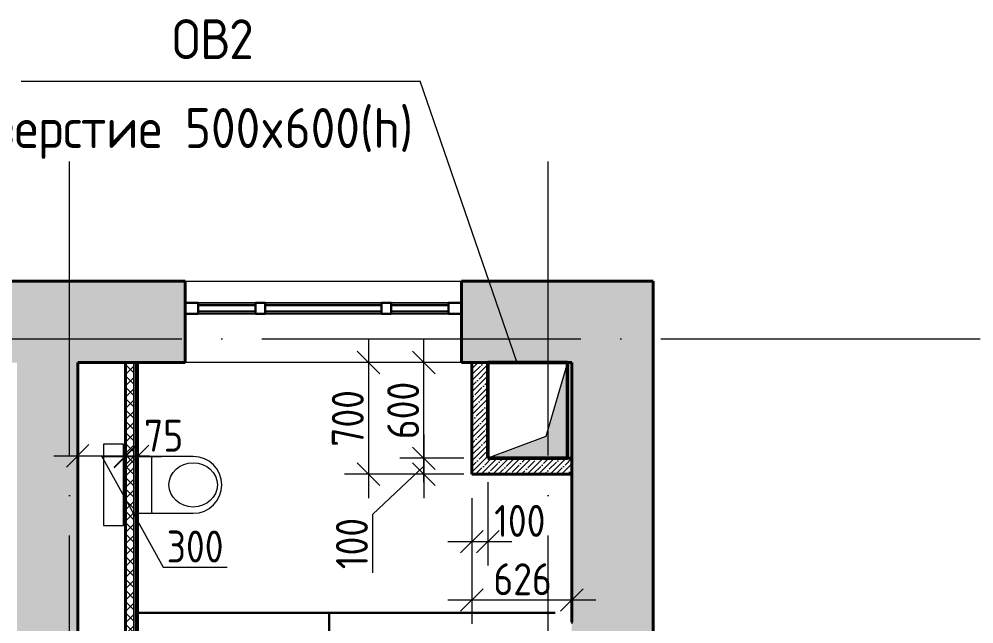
# Model space of a CAD drawing. Header units: millimetres. Extents: x 3050 to 430575, y -569542 to 36130.
# Drawn here: x 286814 to 292796, y -411851 to -408061 of the extents above; entities that cross this region are included whole.
import ezdxf

# ---------------------------------------------------------------- set-up
doc = ezdxf.new("R2010")
doc.units = ezdxf.units.MM
doc.linetypes.add('ADSK_Линия сетки', pattern=[25, 20, -2.5, 0, -2.5])
doc.linetypes.add('ADSK_Сверху', pattern=[4.5, 3, -1.5])
for name, color, linetype, lineweight in [('Витраж', 7, 'Continuous', 18), ('Марки', 7, 'Continuous', 20), ('Обобщенные модели', 7, 'Continuous', 18), ('Оси', 7, 'Continuous', 9), ('Панели витража', 7, 'Continuous', 18), ('Размеры', 7, 'Continuous', 9), ('Сантехника', 7, 'Continuous', 18), ('Стены внутренние', 7, 'Continuous', 18), ('Стены наружные', 7, 'Continuous', 18), ('Стены штриховка', 7, 'Continuous', 18), ('Узлы', 7, 'Continuous', 18)]:
    doc.layers.add(name, color=color, linetype=linetype, lineweight=lineweight)
doc.styles.add('GOST Common', font='GOST_Common.ttf', dxfattribs={"width": 0.9, "height": 200})
doc.styles.add('ISOCPEUR_1', font='isocpeur.ttf', dxfattribs={"width": 0.9, "height": 250})
doc.dimstyles.new('ADSK_Основной_2_мм_Округление_до_1_мм', dxfattribs={"dimscale": 304.8, "dimtxt": 201.142999, "dimasz": 0.463911, "dimexe": 0.492126, "dimexo": 0.492126, "dimgap": 0.098425, "dimtad": 1, "dimdec": 0, "dimdsep": 46, "dimtxsty": 'GOST Common', "dimblk1": 'OBLIQUE', "dimblk2": 'OBLIQUE', "dimsah": 1, "dimcen": 0.09, "dimdle": 0.492126, "dimazin": 2, "dimtfac": 1, "dimtdec": 4, "dimtix": 1, "dimtmove": 0, "dimatfit": 3, "dimfxl": 1, "dimtvp": 1, "dimtolj": 1, "dimtzin": 0, "dimlwd": 20, "dimlwe": 20, "dimarcsym": 2})
doc.dimstyles.new('ADSK_Основной_2_мм_Округление_до_1_мм_1', dxfattribs={"dimscale": 304.8, "dimtxt": 201.142999, "dimasz": 0.463911, "dimexe": 0.492126, "dimexo": 0.492126, "dimgap": 0.098425, "dimtad": 1, "dimdec": 0, "dimdsep": 46, "dimtxsty": 'GOST Common', "dimblk1": 'OBLIQUE', "dimblk2": 'OBLIQUE', "dimsah": 1, "dimcen": 0.09, "dimdle": 0.492126, "dimazin": 2, "dimtfac": 1, "dimtdec": 4, "dimtix": 1, "dimtmove": 1, "dimatfit": 3, "dimfxl": 1, "dimtvp": 1, "dimtolj": 1, "dimtzin": 0, "dimlwd": 20, "dimlwe": 20, "dimarcsym": 2})

# ---------------------------------------------------------------- blocks, each defined once
blk = doc.blocks.new('Прямоугольный импост - 70х20_60мм-1225109-04 План 4-го этажа маркировочный')
at = {"layer": 'Витраж', "color": 253, "linetype": 'ADSK_Сверху', "true_color": 0xaaaaaa}
for p, q in [((39704.5, 2434.5), (39704.5, 2364.5)), ((39784.5, 2434.5), (39704.5, 2434.5)), ((40174.5, 2434.5), (40144.5, 2434.5)), ((39784.5, 2364.5), (39704.5, 2364.5)), ((40174.5, 2364.5), (40144.5, 2364.5))]:
    blk.add_line(p, q, dxfattribs=at)
blk = doc.blocks.new('Прямоугольный импост - 70х20_60мм-1236811-04 План 4-го этажа маркировочный')
at = {"layer": 'Витраж', "color": 253, "linetype": 'ADSK_Сверху', "true_color": 0xaaaaaa}
for p, q in [((-80, 35), (0, 35)), ((0, 35), (0, -35)), ((0, -35), (-80, -35))]:
    blk.add_line(p, q, dxfattribs=at)
blk = doc.blocks.new('Прямоугольный импост - 70х20_60мм-1236812-04 План 4-го этажа маркировочный')
at = {"layer": 'Витраж', "color": 253, "linetype": 'ADSK_Сверху', "true_color": 0xaaaaaa}
for p, q in [((0, 35), (-80, 35)), ((0, -35), (0, 35)), ((-80, -35), (0, -35))]:
    blk.add_line(p, q, dxfattribs=at)
blk = doc.blocks.new('Прямоугольный импост - 70х20_60мм-V6-04 План 4-го этажа маркировочный')
at = {"layer": 'Витраж', "color": 253, "linetype": 'ADSK_Сверху', "true_color": 0xaaaaaa}
for p, q in [((8905.5, 20783.6), (8935.5, 20783.6)), ((9665.5, 20783.6), (9695.5, 20783.6)), ((8905.5, 20713.6), (8935.5, 20713.6)), ((9665.5, 20713.6), (9695.5, 20713.6))]:
    blk.add_line(p, q, dxfattribs=at)
blk = doc.blocks.new('Прямоугольный импост - 70х20_60мм-1225113-04 План 4-го этажа маркировочный')
at = {"layer": 'Витраж', "color": 253, "linetype": 'ADSK_Сверху', "true_color": 0xaaaaaa}
for p, q in [((41084.5, 2434.5), (41054.5, 2434.5)), ((41524.5, 2434.5), (41444.5, 2434.5)), ((41524.5, 2364.5), (41524.5, 2434.5)), ((41084.5, 2364.5), (41054.5, 2364.5)), ((41524.5, 2364.5), (41444.5, 2364.5))]:
    blk.add_line(p, q, dxfattribs=at)
blk = doc.blocks.new('Прямоугольный импост - 70х60мм-1236807-04 План 4-го этажа маркировочный')
at = {"layer": 'Витраж', "color": 253, "linetype": 'ADSK_Сверху', "true_color": 0xaaaaaa}
for p, q in [((-30, 35), (30, 35)), ((30, -35), (-30, -35))]:
    blk.add_line(p, q, dxfattribs=at)
blk = doc.blocks.new('Прямоугольный импост - 70х60мм-1225009-04 План 4-го этажа маркировочный')
at = {"layer": 'Витраж', "color": 253, "linetype": 'ADSK_Сверху', "true_color": 0xaaaaaa}
for p, q in [((41084.5, 2434.5), (41084.5, 2364.5)), ((41444.5, 2434.5), (41084.5, 2434.5)), ((41444.5, 2364.5), (41444.5, 2434.5)), ((41444.5, 2364.5), (41084.5, 2364.5))]:
    blk.add_line(p, q, dxfattribs=at)
blk = doc.blocks.new('Прямоугольный импост - 70х60мм-1464024-04 План 4-го этажа маркировочный')
at = {"layer": 'Витраж', "color": 253, "linetype": 'ADSK_Сверху', "true_color": 0xaaaaaa}
for p, q in [((8935.5, 20783.6), (8935.5, 20713.6)), ((8935.5, 20783.6), (9665.5, 20783.6)), ((9665.5, 20713.6), (9665.5, 20783.6)), ((8935.5, 20713.6), (9665.5, 20713.6))]:
    blk.add_line(p, q, dxfattribs=at)
blk = doc.blocks.new('Системная панель - _AR_Стекло_40мм_привязка по центру-V104-04 План 4-го этажа маркировочный')
at = {"layer": 'Панели витража', "lineweight": 30}
for p, q in [((180, 20), (-180, 20)), ((-180, 20), (-180, -20)), ((180, -20), (180, 20)), ((-180, -20), (180, -20))]:
    blk.add_line(p, q, dxfattribs=at)
blk = doc.blocks.new('Прямоугольный импост - 70х40_60мм-V69-04 План 4-го этажа маркировочный')
at = {"layer": 'Витраж'}
for p, q in [((-6143.8, 26502.2), (-6143.8, 26142.2)), ((-6073.8, 26502.2), (-6073.8, 26142.2))]:
    blk.add_line(p, q, dxfattribs=at)
blk = doc.blocks.new('Прямоугольный импост - 70х20_60мм-V105-04 План 4-го этажа маркировочный')
at = {"layer": 'Витраж', "lineweight": 30}
for p, q in [((-80, 35), (0, 35)), ((-80, -35), (-80, 35)), ((0, 35), (0, -35)), ((0, -35), (-80, -35))]:
    blk.add_line(p, q, dxfattribs=at)
blk = doc.blocks.new('Прямоугольный импост - 70х20_60мм-V106-04 План 4-го этажа маркировочный')
at = {"layer": 'Витраж', "lineweight": 30}
for p, q in [((0, 35), (-80, 35)), ((-80, 35), (-80, -35)), ((0, -35), (0, 35)), ((-80, -35), (0, -35))]:
    blk.add_line(p, q, dxfattribs=at)
blk = doc.blocks.new('Прямоугольный импост - 70х40_60мм-V81-04 План 4-го этажа маркировочный')
at = {"layer": 'Витраж'}
for p, q in [((3738.5, 34174.3), (3738.5, 34534.3)), ((3808.5, 34174.3), (3808.5, 34534.3))]:
    blk.add_line(p, q, dxfattribs=at)
blk = doc.blocks.new('Системная панель - _AR_Стекло_40мм_привязка по центру-V107-04 План 4-го этажа маркировочный')
at = {"layer": 'Панели витража', "lineweight": 30}
for p, q in [((365, 20), (-365, 20)), ((-365, 20), (-365, -20)), ((365, -20), (365, 20)), ((-365, -20), (365, -20))]:
    blk.add_line(p, q, dxfattribs=at)
blk = doc.blocks.new('Прямоугольный импост - 70х40_60мм-1464023-04 План 4-го этажа маркировочный')
at = {"layer": 'Витраж'}
for p, q in [((9665.5, 20783.6), (8935.5, 20783.6)), ((9665.5, 20713.6), (8935.5, 20713.6))]:
    blk.add_line(p, q, dxfattribs=at)
blk = doc.blocks.new('Прямоугольный импост - 70х60мм-V108-04 План 4-го этажа маркировочный')
at = {"layer": 'Витраж', "lineweight": 30}
for p, q in [((-30, 35), (30, 35)), ((-30, -35), (-30, 35)), ((30, 35), (30, -35)), ((30, -35), (-30, -35))]:
    blk.add_line(p, q, dxfattribs=at)
blk = doc.blocks.new('Туалет подвесной-Moderna R-Laufen - 000 White-1870147-04 План 4-го этажа маркировочный')
at = {"layer": 'Обобщенные модели'}
for p, q in [((-53, 409.3), (-53, 37.4)), ((303, 37.4), (303, 409.3)), ((-43.1, 147.8), (293.1, 147.8))]:
    blk.add_line(p, q, dxfattribs=at)
for centre, radius, start, end in [((125, 409.3), 178, 360, 180), ((-43.1, 157.7), 9.89, 180, 270), ((293.1, 157.7), 9.89, 270, 360), ((-43.1, 37.4), 9.89, 180, 270), ((293.1, 37.4), 9.89, 270, 360)]:
    blk.add_arc(centre, radius, start, end, dxfattribs=at)
blk.add_ellipse((125, 408.3), major_axis=(0, 151.6), ratio=0.916517, dxfattribs=at)
at = {"layer": 'Сантехника'}
for p, q in [((380, -27.5), (-130, -27.5)), ((-130, -27.5), (-130, -152.5)), ((380, -152.5), (380, -27.5)), ((-130, -152.5), (380, -152.5))]:
    blk.add_line(p, q, dxfattribs=at)
blk = doc.blocks.new('_Oblique')
at = {"color": 0, "linetype": 'ByBlock', "lineweight": -2}
blk.add_line((-0.5, -0.5), (0.5, 0.5), dxfattribs=at)
blk = doc.blocks.new('*D10115')
at = {"layer": 'Defpoints', "color": 0, "lineweight": 40, "transparency": 16777216}
for p in [(289350.5, -410213.3), (289710.9, -410213.3), (289710.9, -410813.3)]:
    blk.add_point(p, dxfattribs=at)
at = {"layer": 'Размеры', "color": 0, "lineweight": 20, "transparency": 16777216}
for p, q in [((289350.5, -410963.3), (289350.5, -410063.3)), ((289560.9, -410213.3), (289200.5, -410213.3)), ((289560.9, -410813.3), (289200.5, -410813.3))]:
    blk.add_line(p, q, dxfattribs=at)
at = {"layer": 'Размеры', "color": 0, "lineweight": 20, "transparency": 16777216, "xscale": 141.4, "yscale": 141.4, "zscale": 141.4}
for p, rotation in [((289350.5, -410213.3), 90), ((289350.5, -410813.3), 270)]:
    blk.add_blockref('_Oblique', p, dxfattribs=dict(at, rotation=rotation))
at = {"layer": 'Размеры', "color": 0, "lineweight": 20, "transparency": 16777216, "insert": (289220.5, -410513.3), "char_height": 200, "width": 560.473, "attachment_point": 5, "rotation": 90, "style": 'GOST Common'}
blk.add_mtext('\\A1;600', dxfattribs=at)
blk = doc.blocks.new('*D12307')
at = {"layer": 'Defpoints', "color": 0, "transparency": 16777216}
for p in [(287181.3, -410213.3), (287481.3, -410213.3), (287481.3, -410798.1)]:
    blk.add_point(p, dxfattribs=at)
at = {"layer": 'Размеры', "color": 0, "lineweight": 20, "transparency": 16777216}
for p, q in [((287181.3, -410363.3), (287181.3, -410948.1)), ((287481.3, -410363.3), (287481.3, -410948.1)), ((287031.3, -410798.1), (287631.3, -410798.1)), ((287331.3, -410798.1), (287715.9, -411496.1)), ((287715.9, -411496.1), (288117.9, -411496.1))]:
    blk.add_line(p, q, dxfattribs=at)
at = {"layer": 'Размеры', "color": 0, "lineweight": 20, "transparency": 16777216, "xscale": 141.4, "yscale": 141.4, "zscale": 141.4, "rotation": 180}
blk.add_blockref('_Oblique', (287181.3, -410798.1), dxfattribs=at)
at = {"layer": 'Размеры', "color": 0, "lineweight": 20, "transparency": 16777216, "xscale": 141.4, "yscale": 141.4, "zscale": 141.4}
blk.add_blockref('_Oblique', (287481.3, -410798.1), dxfattribs=at)
at = {"layer": 'Размеры', "color": 0, "transparency": 16777216, "insert": (287916.9, -411366.1), "char_height": 200, "attachment_point": 5, "style": 'GOST Common'}
blk.add_mtext('\\A1;300', dxfattribs=at)
blk = doc.blocks.new('*D12308')
at = {"layer": 'Defpoints', "color": 0, "transparency": 16777216}
for p in [(287481.3, -410213.3), (287556.3, -410213.3), (287556.3, -410801.7)]:
    blk.add_point(p, dxfattribs=at)
at = {"layer": 'Размеры', "color": 0, "lineweight": 20, "transparency": 16777216}
for p, q in [((287481.3, -410363.3), (287481.3, -410951.7)), ((287556.3, -410363.3), (287556.3, -410951.7)), ((287331.3, -410801.7), (287706.3, -410801.7))]:
    blk.add_line(p, q, dxfattribs=at)
at = {"layer": 'Размеры', "color": 0, "lineweight": 20, "transparency": 16777216, "xscale": 141.4, "yscale": 141.4, "zscale": 141.4, "rotation": 180}
blk.add_blockref('_Oblique', (287481.3, -410801.7), dxfattribs=at)
at = {"layer": 'Размеры', "color": 0, "lineweight": 20, "transparency": 16777216, "xscale": 141.4, "yscale": 141.4, "zscale": 141.4}
blk.add_blockref('_Oblique', (287556.3, -410801.7), dxfattribs=at)
at = {"layer": 'Размеры', "color": 0, "transparency": 16777216, "insert": (287719.8, -410671.7), "char_height": 200, "attachment_point": 5, "style": 'GOST Common'}
blk.add_mtext('\\A1;75', dxfattribs=at)
blk = doc.blocks.new('*D12309')
at = {"layer": 'Defpoints', "color": 0, "transparency": 16777216}
for p in [(289750.9, -410813.3), (289350.5, -410913.3), (289750.9, -410913.3)]:
    blk.add_point(p, dxfattribs=at)
at = {"layer": 'Размеры', "color": 0, "lineweight": 20, "transparency": 16777216}
for p, q in [((289350.5, -410663.3), (289350.5, -411063.3)), ((289600.9, -410813.3), (289200.5, -410813.3)), ((289350.5, -410863.3), (289029.3, -411164.4)), ((289600.9, -410913.3), (289200.5, -410913.3)), ((289029.3, -411164.4), (289029.3, -411530.4))]:
    blk.add_line(p, q, dxfattribs=at)
at = {"layer": 'Размеры', "color": 0, "lineweight": 20, "transparency": 16777216, "xscale": 141.4, "yscale": 141.4, "zscale": 141.4}
for p, rotation in [((289350.5, -410813.3), 90), ((289350.5, -410913.3), 270)]:
    blk.add_blockref('_Oblique', p, dxfattribs=dict(at, rotation=rotation))
at = {"layer": 'Размеры', "color": 0, "transparency": 16777216, "insert": (288899.3, -411347.4), "char_height": 200, "attachment_point": 5, "rotation": 90, "style": 'GOST Common'}
blk.add_mtext('\\A1;100', dxfattribs=at)
blk = doc.blocks.new('*D12310')
at = {"layer": 'Defpoints', "color": 0, "transparency": 16777216}
for p in [(289650.9, -410213.3), (289003.4, -410913.3), (289650.9, -410913.3)]:
    blk.add_point(p, dxfattribs=at)
at = {"layer": 'Размеры', "color": 0, "lineweight": 20, "transparency": 16777216}
for p, q in [((289003.4, -410063.3), (289003.4, -411063.3)), ((289500.9, -410213.3), (288853.4, -410213.3)), ((289500.9, -410913.3), (288853.4, -410913.3))]:
    blk.add_line(p, q, dxfattribs=at)
at = {"layer": 'Размеры', "color": 0, "lineweight": 20, "transparency": 16777216, "xscale": 141.4, "yscale": 141.4, "zscale": 141.4}
for p, rotation in [((289003.4, -410213.3), 90), ((289003.4, -410913.3), 270)]:
    blk.add_blockref('_Oblique', p, dxfattribs=dict(at, rotation=rotation))
at = {"layer": 'Размеры', "color": 0, "transparency": 16777216, "insert": (288873.4, -410563.3), "char_height": 200, "attachment_point": 5, "rotation": 90, "style": 'GOST Common'}
blk.add_mtext('\\A1;700', dxfattribs=at)
blk = doc.blocks.new('*D12311')
at = {"layer": 'Defpoints', "color": 0, "transparency": 16777216}
for p in [(289650.9, -410913.3), (290276.9, -410913.3), (290276.9, -411701)]:
    blk.add_point(p, dxfattribs=at)
at = {"layer": 'Размеры', "color": 0, "lineweight": 20, "transparency": 16777216}
for p, q in [((289650.9, -411063.3), (289650.9, -411851)), ((290276.9, -411063.3), (290276.9, -411851)), ((289500.9, -411701), (290426.9, -411701))]:
    blk.add_line(p, q, dxfattribs=at)
at = {"layer": 'Размеры', "color": 0, "lineweight": 20, "transparency": 16777216, "xscale": 141.4, "yscale": 141.4, "zscale": 141.4, "rotation": 180}
blk.add_blockref('_Oblique', (289650.9, -411701), dxfattribs=at)
at = {"layer": 'Размеры', "color": 0, "lineweight": 20, "transparency": 16777216, "xscale": 141.4, "yscale": 141.4, "zscale": 141.4}
blk.add_blockref('_Oblique', (290276.9, -411701), dxfattribs=at)
at = {"layer": 'Размеры', "color": 0, "transparency": 16777216, "insert": (289968.5, -411571), "char_height": 200, "attachment_point": 5, "style": 'GOST Common'}
blk.add_mtext('\\A1;626', dxfattribs=at)
blk = doc.blocks.new('*D12312')
at = {"layer": 'Defpoints', "color": 0, "transparency": 16777216}
for p in [(289750.9, -410813.3), (289650.9, -410913.3), (289750.9, -411335.5)]:
    blk.add_point(p, dxfattribs=at)
at = {"layer": 'Размеры', "color": 0, "lineweight": 20, "transparency": 16777216}
for p, q in [((289750.9, -410963.3), (289750.9, -411485.5)), ((289650.9, -411063.3), (289650.9, -411485.5)), ((289500.9, -411335.5), (289900.9, -411335.5))]:
    blk.add_line(p, q, dxfattribs=at)
at = {"layer": 'Размеры', "color": 0, "lineweight": 20, "transparency": 16777216, "xscale": 141.4, "yscale": 141.4, "zscale": 141.4, "rotation": 180}
blk.add_blockref('_Oblique', (289650.9, -411335.5), dxfattribs=at)
at = {"layer": 'Размеры', "color": 0, "lineweight": 20, "transparency": 16777216, "xscale": 141.4, "yscale": 141.4, "zscale": 141.4}
blk.add_blockref('_Oblique', (289750.9, -411335.5), dxfattribs=at)
at = {"layer": 'Размеры', "color": 0, "transparency": 16777216, "insert": (289951.2, -411205.5), "char_height": 200, "attachment_point": 5, "style": 'GOST Common'}
blk.add_mtext('\\A1;100', dxfattribs=at)

msp = doc.modelspace()

# ---------------------------------------------------------------- hatches: boundary and pattern name
at = {"layer": 'Стены внутренние', "true_color": 0xc0c0c0}
msp.add_hatch(color=9, dxfattribs=at).paths.add_polyline_path([(287165.72, -417838.08), (287181.35, -417838.08), (287181.35, -410213.29), (286801.35, -410213.29), (286801.35, -417662.37), (287151.67, -417661.03), (287152.42, -417838.08)])
at = {"layer": 'Стены внутренние', "lineweight": 9}
h = msp.add_hatch(dxfattribs=at)
h.set_pattern_fill('FP_5', color=256, style=0, pattern_type=2)
h.set_pattern_definition([(45, (279380.54, -430621.92), (-35.35534, 35.35534), []), (135, (279380.54, -430621.92), (-35.35534, -35.35534), [])])
h.paths.add_polyline_path([(287532.35, -415731.8), (287531.35, -410213.29), (287481.35, -410213.29), (287481.35, -415731.8)])
h = msp.add_hatch(dxfattribs=at)
h.set_pattern_fill('ANSI35', color=256, scale=8, style=0)
h.set_pattern_definition([(45, (287863.754, -422601.454), (-35.92102, 35.92102), []), (45, (287899.675, -422601.454), (-35.92102, 35.92102), [63.5, -12.7, 0, -12.7])])
h.paths.add_polyline_path([(289650.92, -410913.29), (289650.92, -410213.29), (289750.92, -410213.29), (289750.92, -410813.29), (290276.92, -410813.29), (290276.92, -410913.29)])
at = {"layer": 'Стены наружные', "true_color": 0xc0c0c0}
h = msp.add_hatch(color=9, dxfattribs=at)
h.paths.add_polyline_path([(286840.41, -410213.29), (287855.14, -410213.29), (287855.14, -409703.29), (285838.64, -409703.29), (285838.64, -410213.29), (286801.35, -410213.29)])
h.paths.add_polyline_path([(283363.1, -410213.29), (284108.64, -410213.29), (284108.64, -409703.29), (282853.1, -409703.29), (282853.1, -410209.46), (283168.5, -410211.29), (283168.5, -410213.29), (283309.68, -410213.29)])
h.paths.add_polyline_path([(290760.92, -410213.29), (290786.92, -410213.29), (290786.92, -409703.29), (289585.14, -409703.29), (289585.14, -410213.29), (290381.25, -410213.29)])
h = msp.add_hatch(color=9, dxfattribs=at)
h.paths.add_polyline_path([(290786.92, -417055.29), (290786.92, -416603.47), (290276.92, -416603.47), (290276.92, -417055.29), (290760.92, -417055.29)])
h.paths.add_polyline_path([(290276.92, -415753.47), (290786.92, -415753.47), (290786.92, -410213.29), (290276.92, -410213.29), (290276.92, -415013.15)])
at = {"layer": 'Узлы', "lineweight": 50, "true_color": 0xf26722}
msp.add_hatch(color=30, dxfattribs=at).paths.add_polyline_path([(290050.92, -410813.29), (290250.92, -410813.29), (290250.92, -410213.29), (290113.42, -410675.79), (289750.92, -410813.29)])

# ---------------------------------------------------------------- linework, layer by layer
at = {"color": 18, "lineweight": 30, "true_color": 0x000000}
msp.add_line((288756.35, -411781.8), (288756.35, -415731.8), dxfattribs=at)
msp.add_lwpolyline([(287556.35, -415731.8), (287556.35, -414631.8), (288756.35, -414631.8), (287556.35, -414631.8), (287556.35, -413681.8), (288756.35, -413681.8), (288756.35, -412731.8), (287556.35, -412731.8), (287556.35, -411781.8), (290171.86, -411781.8)], dxfattribs=at)
at = {"layer": 'Марки', "color": 30, "true_color": 0xf26722}
for p in [(286827.15, -408450.78), (289934.53, -410215.1)]:
    msp.add_line(p, (289327.15, -408450.78), dxfattribs=at)
at = {"layer": 'Обобщенные модели', "color": 30, "true_color": 0xf26722}
for p, q in [((290250.92, -410213.29), (289750.92, -410213.29)), ((289750.92, -410213.29), (289750.92, -410813.29))]:
    msp.add_line(p, q, dxfattribs=at)
at = {"layer": 'Оси', "linetype": 'ADSK_Линия сетки', "ltscale": 100}
for p, q in [((287129.52, -435797.51), (287129.52, -408953.12)), ((290129.52, -435797.51), (290129.52, -408953.12)), ((268333.38, -410065.13), (336561.32, -410065.13))]:
    msp.add_line(p, q, dxfattribs=at)
at = {"layer": 'Стены внутренние', "lineweight": 40}
for p, q in [((287181.35, -417648.08), (287181.35, -410213.29)), ((287504.95, -410213.29), (287449.95, -410213.29)), ((287481.35, -410213.29), (287481.35, -413282.33)), ((287481.35, -410213.29), (287481.35, -415731.8)), ((287556.35, -413254.33), (287556.35, -410213.29)), ((287556.35, -415731.8), (287556.35, -410213.29)), ((289769.95, -410213.29), (289621.95, -410213.29)), ((289769.95, -410213.29), (289621.95, -410213.29)), ((289650.92, -410913.29), (289650.92, -410213.29)), ((289750.92, -410813.29), (289750.92, -410213.29)), ((290276.92, -410813.29), (289750.92, -410813.29)), ((290276.92, -411013.6), (290276.92, -410865.6)), ((290276.92, -410913.29), (289650.92, -410913.29))]:
    msp.add_line(p, q, dxfattribs=at)
at = {"layer": 'Стены наружные', "lineweight": 40}
for p, q in [((287855.14, -409703.29), (285838.64, -409703.29)), ((287855.14, -410213.29), (287855.14, -409703.29)), ((290786.92, -409703.29), (289585.14, -409703.29)), ((289585.14, -409703.29), (289585.14, -410213.29)), ((290786.92, -415753.47), (290786.92, -409703.29)), ((287181.35, -410213.29), (287449.95, -410213.29)), ((287504.95, -410213.29), (287855.14, -410213.29)), ((289585.14, -410213.29), (289621.95, -410213.29)), ((289769.95, -410213.29), (290276.92, -410213.29)), ((289769.95, -410213.29), (290250.92, -410213.29)), ((290276.92, -410213.29), (290276.92, -410865.6)), ((290276.92, -411013.6), (290276.92, -411839.08))]:
    msp.add_line(p, q, dxfattribs=at)
at = {"layer": 'Стены наружные'}
for p, q in [((287855.14, -409703.29), (289585.14, -409703.29)), ((289585.14, -410213.29), (287855.14, -410213.29))]:
    msp.add_line(p, q, dxfattribs=at)
at = {"layer": 'Стены штриховка'}
for p, q in [((287532.35, -415731.8), (287532.35, -410213.29)), ((287544.35, -415731.8), (287544.35, -410213.29))]:
    msp.add_line(p, q, dxfattribs=at)
at = {"layer": 'Узлы', "color": 30, "lineweight": 50, "true_color": 0xf26722}
for p, q in [((289750.92, -410813.29), (289750.92, -410213.29)), ((289750.92, -410213.29), (290250.92, -410213.29)), ((290250.92, -410213.29), (290250.92, -410813.29)), ((290250.92, -410813.29), (289750.92, -410813.29))]:
    msp.add_line(p, q, dxfattribs=at)
at = {"layer": 'Узлы', "color": 30, "true_color": 0xf26722}
for p, q in [((290250.92, -410213.29), (290113.42, -410675.79)), ((290250.92, -410813.29), (290250.92, -410213.29)), ((290113.42, -410675.79), (289750.92, -410813.29)), ((289750.92, -410813.29), (290250.92, -410813.29))]:
    msp.add_line(p, q, dxfattribs=at)

# ---------------------------------------------------------------- block references
at = {"layer": 'Витраж', "color": 253, "linetype": 'ADSK_Сверху', "true_color": 0xaaaaaa, "rotation": 180}
for name, p in [('Прямоугольный импост - 70х20_60мм-1236812-04 План 4-го этажа маркировочный', (287855.14, -409873.29)), ('Прямоугольный импост - 70х20_60мм-1225113-04 План 4-го этажа маркировочный', (329379.59, -407473.78)), ('Прямоугольный импост - 70х60мм-1225009-04 План 4-го этажа маркировочный', (329379.59, -407473.78)), ('Прямоугольный импост - 70х20_60мм-1225109-04 План 4-го этажа маркировочный', (329289.59, -407473.78)), ('Прямоугольный импост - 70х60мм-1225009-04 План 4-го этажа маркировочный', (330589.59, -407473.78))]:
    msp.add_blockref(name, p, dxfattribs=at)
at = {"layer": 'Витраж'}
for name, p, rotation in [('Прямоугольный импост - 70х20_60мм-V106-04 План 4-го этажа маркировочный', (287855.14, -409873.29), 180), ('Прямоугольный импост - 70х40_60мм-V69-04 План 4-го этажа маркировочный', (261792.9, -415982.04), 269.9999999999995), ('Прямоугольный импост - 70х40_60мм-V81-04 План 4-го этажа маркировочный', (323679.46, -413646.79), 89.99999999999987)]:
    msp.add_blockref(name, p, dxfattribs=dict(at, rotation=rotation))
at = {"layer": 'Витраж', "color": 253, "linetype": 'ADSK_Сверху', "true_color": 0xaaaaaa, "extrusion": (0, 0, -1), "rotation": 180}
for name, p in [('Прямоугольный импост - 70х60мм-1236807-04 План 4-го этажа маркировочный', (-288325.14, -409873.29)), ('Прямоугольный импост - 70х60мм-1236807-04 План 4-го этажа маркировочный', (-289115.14, -409873.29)), ('Прямоугольный импост - 70х20_60мм-1236811-04 План 4-го этажа маркировочный', (-289585.14, -409873.29))]:
    msp.add_blockref(name, p, dxfattribs=at)
at = {"layer": 'Витраж', "extrusion": (0, 0, -1), "rotation": 180}
for name, p in [('Прямоугольный импост - 70х60мм-V108-04 План 4-го этажа маркировочный', (-288325.14, -409873.29)), ('Прямоугольный импост - 70х60мм-V108-04 План 4-го этажа маркировочный', (-289115.14, -409873.29)), ('Прямоугольный импост - 70х20_60мм-V105-04 План 4-го этажа маркировочный', (-289585.14, -409873.29))]:
    msp.add_blockref(name, p, dxfattribs=at)
at = {"layer": 'Витраж', "color": 253, "linetype": 'ADSK_Сверху', "true_color": 0xaaaaaa}
for name in ['Прямоугольный импост - 70х20_60мм-V6-04 План 4-го этажа маркировочный', 'Прямоугольный импост - 70х60мм-1464024-04 План 4-го этажа маркировочный']:
    msp.add_blockref(name, (279419.61, -430621.92), dxfattribs=at)
at = {"layer": 'Витраж'}
msp.add_blockref('Прямоугольный импост - 70х40_60мм-1464023-04 План 4-го этажа маркировочный', (279419.61, -430621.92), dxfattribs=at)
at = {"layer": 'Панели витража'}
for name, p in [('Системная панель - _AR_Стекло_40мм_привязка по центру-V104-04 План 4-го этажа маркировочный', (288115.14, -409873.29)), ('Системная панель - _AR_Стекло_40мм_привязка по центру-V107-04 План 4-го этажа маркировочный', (288720.14, -409873.29)), ('Системная панель - _AR_Стекло_40мм_привязка по центру-V104-04 План 4-го этажа маркировочный', (289325.14, -409873.29))]:
    msp.add_blockref(name, p, dxfattribs=at)
at = {"layer": 'Сантехника', "rotation": 269.9999999999999}
msp.add_blockref('Туалет подвесной-Moderna R-Laufen - 000 White-1870147-04 План 4-го этажа маркировочный', (287496.5, -410854.75), dxfattribs=at)

# ---------------------------------------------------------------- texts
at = {"layer": 'Марки', "color": 30, "lineweight": 40, "true_color": 0xf26722, "style": 'ISOCPEUR_1', "width": 0.9}
for s, p in [('ОВ', (287773.24, -408311.76)), ('2', (288130.42, -408311.76)), ('отверстие 500x600(h)', (286327.82, -408868.61))]:
    msp.add_text(s, height=250, dxfattribs=at).set_placement(p)

# ---------------------------------------------------------------- dimensions: what is measured, and where the dimension line sits
at = {"layer": 'Размеры', "color": 18, "true_color": 0x000000}
for base, p1, p2, picture, middle in [((289003.39, -410913.29), (289650.92, -410213.29), (289650.92, -410913.29), '*D12310', (289003.39, -410563.29)), ((289350.53, -410913.29), (289750.92, -410813.29), (289750.92, -410913.29), '*D12309', (289029.34, -411194.39))]:
    dim = msp.add_linear_dim(base=base, p1=p1, p2=p2, angle=90, dimstyle='ADSK_Основной_2_мм_Округление_до_1_мм_1', override={"dimpost": '<>'}, dxfattribs=at)
    dim.commit()
    dim.dimension.update_dxf_attribs({"geometry": picture, "text_midpoint": middle, "dimtype": 160})
at = {"layer": 'Размеры', "lineweight": 20}
dim = msp.add_linear_dim(base=(289350.53, -410213.29), p1=(289710.92, -410813.29), p2=(289710.92, -410213.29), angle=90, dimstyle='ADSK_Основной_2_мм_Округление_до_1_мм', override={"dimpost": '<>', "dimfxl": 1500}, dxfattribs=at)
dim.commit()
dim.dimension.update_dxf_attribs({"geometry": '*D10115', "text_midpoint": (289220.53, -410513.29)})
at = {"layer": 'Размеры', "color": 18, "true_color": 0x000000}
for base, p1, p2, picture, middle in [((287481.35, -410798.09), (287181.35, -410213.29), (287481.35, -410213.29), '*D12307', (287745.85, -411496.12)), ((287556.35, -410801.75), (287481.35, -410213.29), (287556.35, -410213.29), '*D12308', (287719.84, -410801.75)), ((289750.92, -411335.55), (289650.92, -410913.29), (289750.92, -410813.29), '*D12312', (289951.16, -411335.55)), ((290276.92, -411700.97), (289650.92, -410913.29), (290276.92, -410913.29), '*D12311', (289968.48, -411700.97))]:
    dim = msp.add_linear_dim(base=base, p1=p1, p2=p2, dimstyle='ADSK_Основной_2_мм_Округление_до_1_мм_1', override={"dimpost": '<>'}, dxfattribs=at)
    dim.commit()
    dim.dimension.update_dxf_attribs({"geometry": picture, "text_midpoint": middle, "dimtype": 160})

doc.saveas('drawing.dxf')
